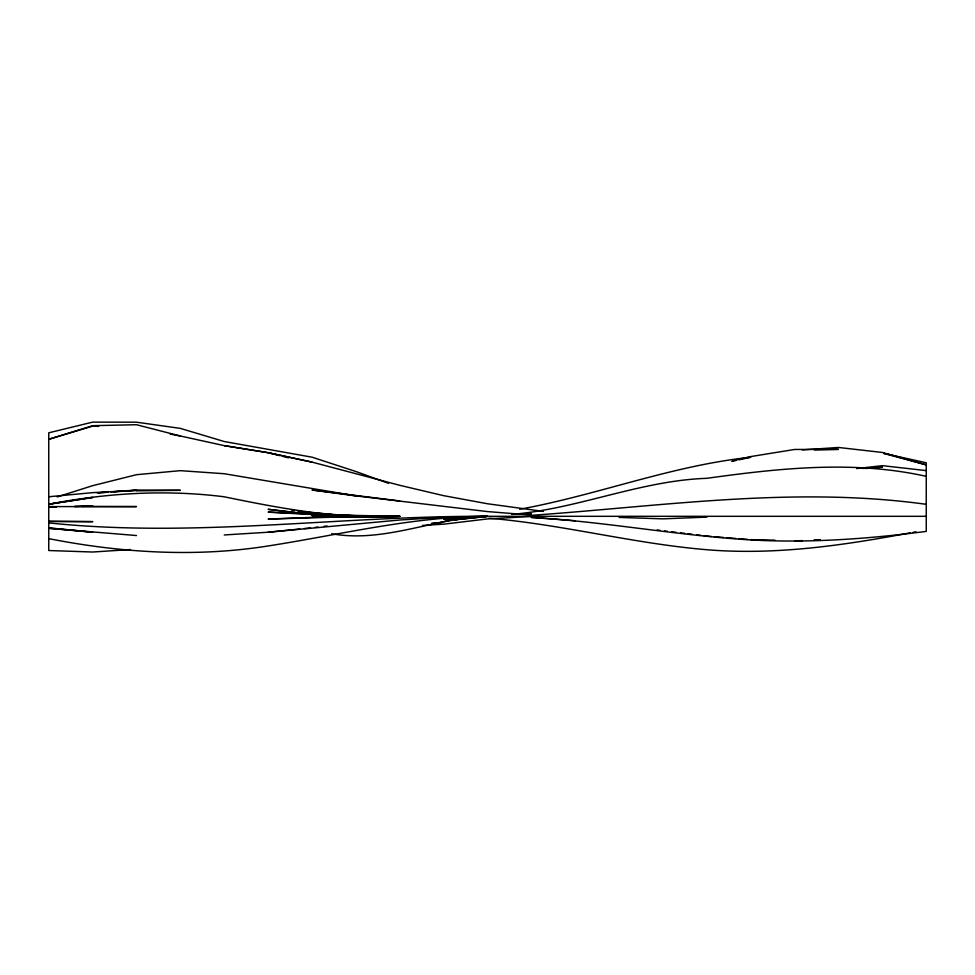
<?xml version="1.0" encoding="UTF-8"?>
<svg xmlns="http://www.w3.org/2000/svg" width="975" height="975" viewBox="0 0 975 975"><rect width="100%" height="100%" fill="white"/><g stroke="black" fill="none" stroke-linecap="round" stroke-linejoin="round"><path stroke-width="1.46" d="M57.245 496.921L92.625 485.684L136.5 474.691L180.375 470.657L224.25 473.728L355.875 495.873L487.5 511.582L531.375 515.068M733.2 460.675L750.75 456.568L794.625 449.463L838.5 449.365L814.296 449.95M731.737 461.407L736.125 460.456M739.05 459.81L750.75 457.263C671.69 465.477 597.431 495.154 519.675 509.255M910.162 532.837C843.241 545.476 775.125 555.36 706.875 549.729C633.628 543.636 562.246 524.404 489.011 518.212M913.088 532.313L916.013 531.789M48.75 504.209L92.625 497.469L48.75 504.258C106.397 492.948 165.872 489.377 224.25 496.799C282.043 508.731 340.433 519.602 399.75 516.311L355.875 517.079M315.023 527.39L318.057 527.036M324.102 526.329L327.125 525.976M431.523 523.575L443.625 522.186L431.523 523.453M856.659 468.561L882.375 465.66L926.25 470.608M487.5 516.397L454.216 519.858L487.5 516.311L926.25 516.311M224.25 534.958L268.125 532.228L299.898 528.986M304.432 528.523L310.489 527.902M48.75 496.75L92.625 492.655L136.5 490.352L113.807 491.839M268.125 532.228L399.75 520.004L443.625 517.274M511.704 514.373C577.858 508.987 640.124 480.577 706.875 478.311C779.513 468.207 853.82 460.151 926.25 476.348M865.727 468.487L882.375 467.183L862.704 468.451M97.159 492.899L107.75 492.119M110.784 491.9L136.5 490.023L180.375 490.315L136.5 490.852M443.625 519.37L487.5 516.311C341.165 515.568 195.049 538.249 48.75 522.905M802.193 449.914L838.5 447.464L882.375 452.461L926.25 464.892L883.838 453.46M98.682 492.826L107.75 492.241M130.443 549.559L92.625 552.021L48.75 550.522L48.75 432.815L92.625 422.138L136.5 422.187L180.375 428.391L224.25 441.529L312.11 457.202L356.058 471.571L388.55 483.332M519.273 514.337L531.375 513.593M531.375 515.336C662.744 506.159 794.601 486.074 926.25 504.319M422.443 525.44L443.625 524.172L487.5 518.932L531.375 516.433M814.296 539.894L817.318 539.711M814.296 540.016L820.341 539.687M706.875 517.116L663 518.858L619.125 517.42M82.034 506.513L136.5 506.598L48.75 506.598M355.875 516.531L268.125 519.066L312 517.372L399.75 516.311L312 514.556L268.125 509.303L312 514.532L333.182 515.275M355.875 516.433L399.75 516.311L337.716 515.434M315.023 516.311L319.568 516.311M349.818 516.311L399.75 516.311M750.75 539.65L774.954 540.15M312 514.532L355.875 515.799L268.125 512.119L307.466 514.312M98.682 426.38L92.625 426.16L48.75 439.286L92.625 425.685L136.5 424.722L180.375 436.008L224.25 445.636L268.125 452.717L312 462.113L399.75 485.306L443.625 495.666L487.5 503.758L543.477 511.4M355.875 516.08L312 513.472L355.875 516.263L312 515.714L355.875 516.336L301.762 511.802M531.375 517.445L575.25 520.735M136.5 535.543L48.75 528.292L92.625 532.228L60.852 528.986M531.375 517.384C604.829 521.686 677.308 535.519 750.75 539.931C809.384 543.197 868.091 538.907 926.25 531.399L926.25 462.784L883.838 453.387M711.409 536.469L703.95 535.738M714.443 536.713L723.523 537.444M726.546 537.688L735.625 538.432M738.648 538.675L747.727 539.407M50.261 527.902L56.318 528.523M355.875 495.922L312 489.986L399.75 500.955M331.671 533.752C384.455 543.294 435.021 517.652 487.5 516.311C413.303 516.348 341.031 534.617 268.125 545.963C195.244 557.542 120.9 552.825 48.75 538.639M664.463 530.9L667.388 531.253M671.775 531.789L676.162 532.338M680.55 532.874L684.938 533.41M687.862 533.764L692.25 534.3M696.638 534.848L701.025 535.385M657.15 529.937L660.075 530.327M291.525 510.023L294.45 510.461M297.375 510.9L312 513.106M224.25 445.636L268.125 452.68L312 462.113M170.137 434.082L180.375 436.008M268.125 452.68L279.825 455.654M282.75 456.398L288.6 457.872M451.193 520.163L445.136 520.796L451.193 520.175M802.193 540.613L794.625 541.064L802.193 540.662M56.318 506.915L48.75 507.085L56.318 506.915M92.625 506.086L74.466 506.5L92.625 506.11M92.625 521.637L48.75 521.369L92.625 521.637"/></g></svg>
